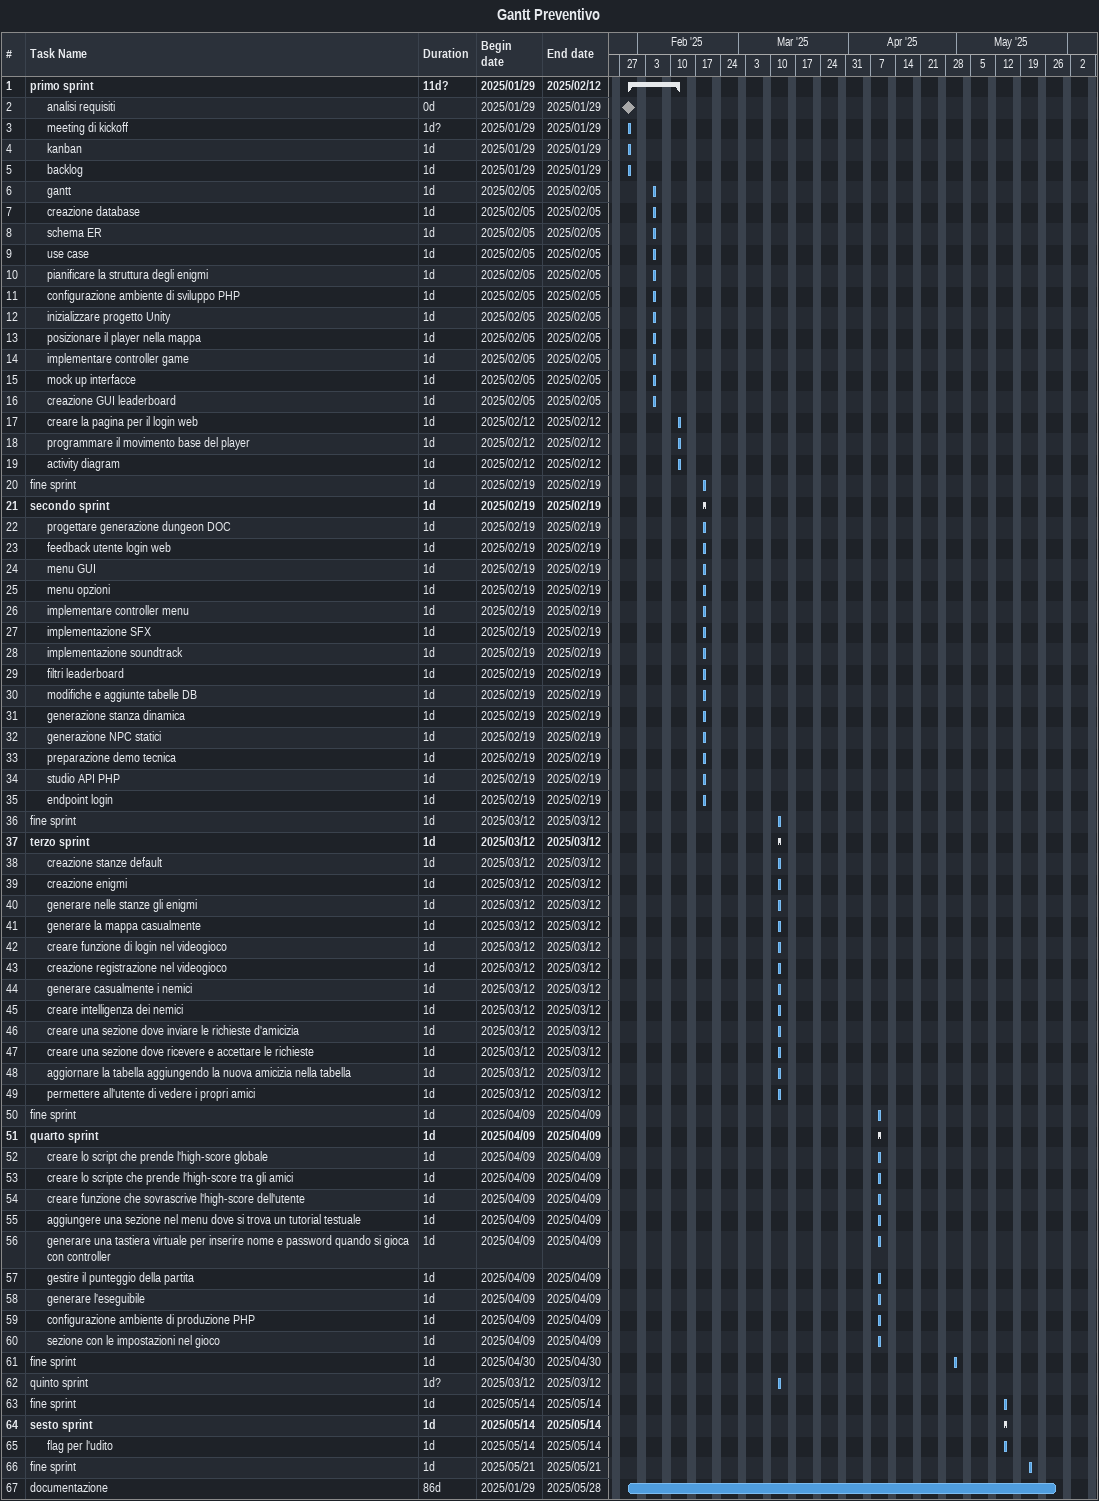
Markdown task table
Gantt Preventivo

| ID | Level | Task | Duration | Start | Finish |
|---|---|---|---|---|---|
| 1 | 1 | **primo sprint** | 11d? | 2025-01-29 | 2025-02-12 |
| 2 | 2 | analisi requisiti | 0d | 2025-01-29 | 2025-01-29 |
| 3 | 2 | meeting di kickoff | 1d? | 2025-01-29 | 2025-01-29 |
| 4 | 2 | kanban | 1d | 2025-01-29 | 2025-01-29 |
| 5 | 2 | backlog | 1d | 2025-01-29 | 2025-01-29 |
| 6 | 2 | gantt | 1d | 2025-02-05 | 2025-02-05 |
| 7 | 2 | creazione database | 1d | 2025-02-05 | 2025-02-05 |
| 8 | 2 | schema ER | 1d | 2025-02-05 | 2025-02-05 |
| 9 | 2 | use case | 1d | 2025-02-05 | 2025-02-05 |
| 10 | 2 | pianificare la struttura degli enigmi | 1d | 2025-02-05 | 2025-02-05 |
| 11 | 2 | configurazione ambiente di sviluppo PHP | 1d | 2025-02-05 | 2025-02-05 |
| 12 | 2 | inizializzare progetto Unity | 1d | 2025-02-05 | 2025-02-05 |
| 13 | 2 | posizionare il player nella mappa | 1d | 2025-02-05 | 2025-02-05 |
| 14 | 2 | implementare controller game | 1d | 2025-02-05 | 2025-02-05 |
| 15 | 2 | mock up interfacce | 1d | 2025-02-05 | 2025-02-05 |
| 16 | 2 | creazione GUI leaderboard | 1d | 2025-02-05 | 2025-02-05 |
| 17 | 2 | creare la pagina per il login web | 1d | 2025-02-12 | 2025-02-12 |
| 18 | 2 | programmare il movimento base del player | 1d | 2025-02-12 | 2025-02-12 |
| 19 | 2 | activity diagram | 1d | 2025-02-12 | 2025-02-12 |
| 20 | 1 | fine sprint | 1d | 2025-02-19 | 2025-02-19 |
| 21 | 1 | **secondo sprint** | 1d | 2025-02-19 | 2025-02-19 |
| 22 | 2 | progettare generazione dungeon DOC | 1d | 2025-02-19 | 2025-02-19 |
| 23 | 2 | feedback utente login web | 1d | 2025-02-19 | 2025-02-19 |
| 24 | 2 | menu GUI | 1d | 2025-02-19 | 2025-02-19 |
| 25 | 2 | menu opzioni | 1d | 2025-02-19 | 2025-02-19 |
| 26 | 2 | implementare controller menu | 1d | 2025-02-19 | 2025-02-19 |
| 27 | 2 | implementazione SFX | 1d | 2025-02-19 | 2025-02-19 |
| 28 | 2 | implementazione soundtrack | 1d | 2025-02-19 | 2025-02-19 |
| 29 | 2 | filtri leaderboard | 1d | 2025-02-19 | 2025-02-19 |
| 30 | 2 | modifiche e aggiunte tabelle DB | 1d | 2025-02-19 | 2025-02-19 |
| 31 | 2 | generazione stanza dinamica | 1d | 2025-02-19 | 2025-02-19 |
| 32 | 2 | generazione NPC statici | 1d | 2025-02-19 | 2025-02-19 |
| 33 | 2 | preparazione demo tecnica | 1d | 2025-02-19 | 2025-02-19 |
| 34 | 2 | studio API PHP | 1d | 2025-02-19 | 2025-02-19 |
| 35 | 2 | endpoint login | 1d | 2025-02-19 | 2025-02-19 |
| 36 | 1 | fine sprint | 1d | 2025-03-12 | 2025-03-12 |
| 37 | 1 | **terzo sprint** | 1d | 2025-03-12 | 2025-03-12 |
| 38 | 2 | creazione stanze default | 1d | 2025-03-12 | 2025-03-12 |
| 39 | 2 | creazione enigmi | 1d | 2025-03-12 | 2025-03-12 |
| 40 | 2 | generare nelle stanze gli enigmi | 1d | 2025-03-12 | 2025-03-12 |
| 41 | 2 | generare la mappa casualmente | 1d | 2025-03-12 | 2025-03-12 |
| 42 | 2 | creare funzione di login nel videogioco | 1d | 2025-03-12 | 2025-03-12 |
| 43 | 2 | creazione registrazione nel videogioco | 1d | 2025-03-12 | 2025-03-12 |
| 44 | 2 | generare casualmente i nemici | 1d | 2025-03-12 | 2025-03-12 |
| 45 | 2 | creare intelligenza dei nemici | 1d | 2025-03-12 | 2025-03-12 |
| 46 | 2 | creare una sezione dove inviare le richieste d'amicizia | 1d | 2025-03-12 | 2025-03-12 |
| 47 | 2 | creare una sezione dove ricevere e accettare le richieste | 1d | 2025-03-12 | 2025-03-12 |
| 48 | 2 | aggiornare la tabella aggiungendo la nuova amicizia nella tabella | 1d | 2025-03-12 | 2025-03-12 |
| 49 | 2 | permettere all'utente di vedere i propri amici | 1d | 2025-03-12 | 2025-03-12 |
| 50 | 1 | fine sprint | 1d | 2025-04-09 | 2025-04-09 |
| 51 | 1 | **quarto sprint** | 1d | 2025-04-09 | 2025-04-09 |
| 52 | 2 | creare lo script che prende l'high-score globale | 1d | 2025-04-09 | 2025-04-09 |
| 53 | 2 | creare lo scripte che prende l'high-score tra gli amici | 1d | 2025-04-09 | 2025-04-09 |
| 54 | 2 | creare funzione che sovrascrive l'high-score dell'utente | 1d | 2025-04-09 | 2025-04-09 |
| 55 | 2 | aggiungere una sezione nel menu dove si trova un tutorial testuale | 1d | 2025-04-09 | 2025-04-09 |
| 56 | 2 | generare una tastiera virtuale per inserire nome e password quando si gioca con controller | 1d | 2025-04-09 | 2025-04-09 |
| 57 | 2 | gestire il punteggio della partita | 1d | 2025-04-09 | 2025-04-09 |
| 58 | 2 | generare l'eseguibile | 1d | 2025-04-09 | 2025-04-09 |
| 59 | 2 | configurazione ambiente di produzione PHP | 1d | 2025-04-09 | 2025-04-09 |
| 60 | 2 | sezione con le impostazioni nel gioco | 1d | 2025-04-09 | 2025-04-09 |
| 61 | 1 | fine sprint | 1d | 2025-04-30 | 2025-04-30 |
| 62 | 1 | quinto sprint | 1d? | 2025-03-12 | 2025-03-12 |
| 63 | 1 | fine sprint | 1d | 2025-05-14 | 2025-05-14 |
| 64 | 1 | **sesto sprint** | 1d | 2025-05-14 | 2025-05-14 |
| 65 | 2 | flag per l'udito | 1d | 2025-05-14 | 2025-05-14 |
| 66 | 1 | fine sprint | 1d | 2025-05-21 | 2025-05-21 |
| 67 | 1 | documentazione | 86d | 2025-01-29 | 2025-05-28 |
